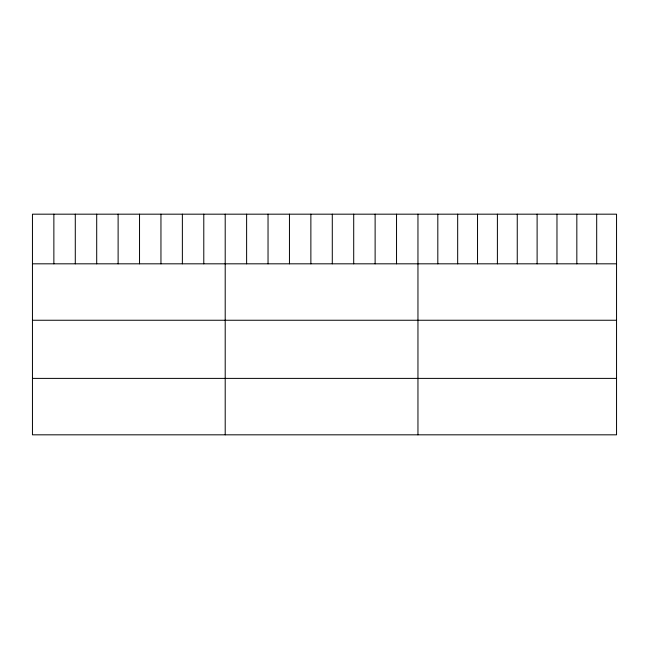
<?xml version="1.0" encoding="UTF-8"?>
<svg xmlns="http://www.w3.org/2000/svg" width="649" height="649" viewBox="0 0 649 649"><rect width="100%" height="100%" fill="white"/><g stroke="black" fill="none" stroke-linecap="round" stroke-linejoin="round"><path stroke-width="0.97" d="M616.55 263.818L616.55 434.822L32.45 434.822L32.45 214.178L616.55 214.178L616.55 263.818L32.45 263.818M32.45 320.249L616.55 320.249M32.45 378.391L616.55 378.391M596.691 214.178L596.691 263.818M576.831 214.178L576.831 263.818M556.972 214.178L556.972 263.818M537.112 214.178L537.112 263.818M517.253 214.178L517.253 263.818M497.394 214.178L497.394 263.818M477.534 214.178L477.534 263.818M457.675 214.178L457.675 263.818M437.815 214.178L437.815 263.818M417.956 214.178L417.956 434.822M396.539 214.178L396.539 263.818M375.122 214.178L375.122 263.818M353.705 214.178L353.705 263.818M332.288 214.178L332.288 263.818M310.871 214.178L310.871 263.818M289.454 214.178L289.454 263.818M268.037 214.178L268.037 263.818M246.62 214.178L246.62 263.818M225.203 214.178L225.203 434.822M203.786 214.178L203.786 263.818M182.369 214.178L182.369 263.818M160.952 214.178L160.952 263.818M139.535 214.178L139.535 263.818M118.118 214.178L118.118 263.818M96.701 214.178L96.701 263.818M75.284 214.178L75.284 263.818M53.867 214.178L53.867 263.818"/></g></svg>
